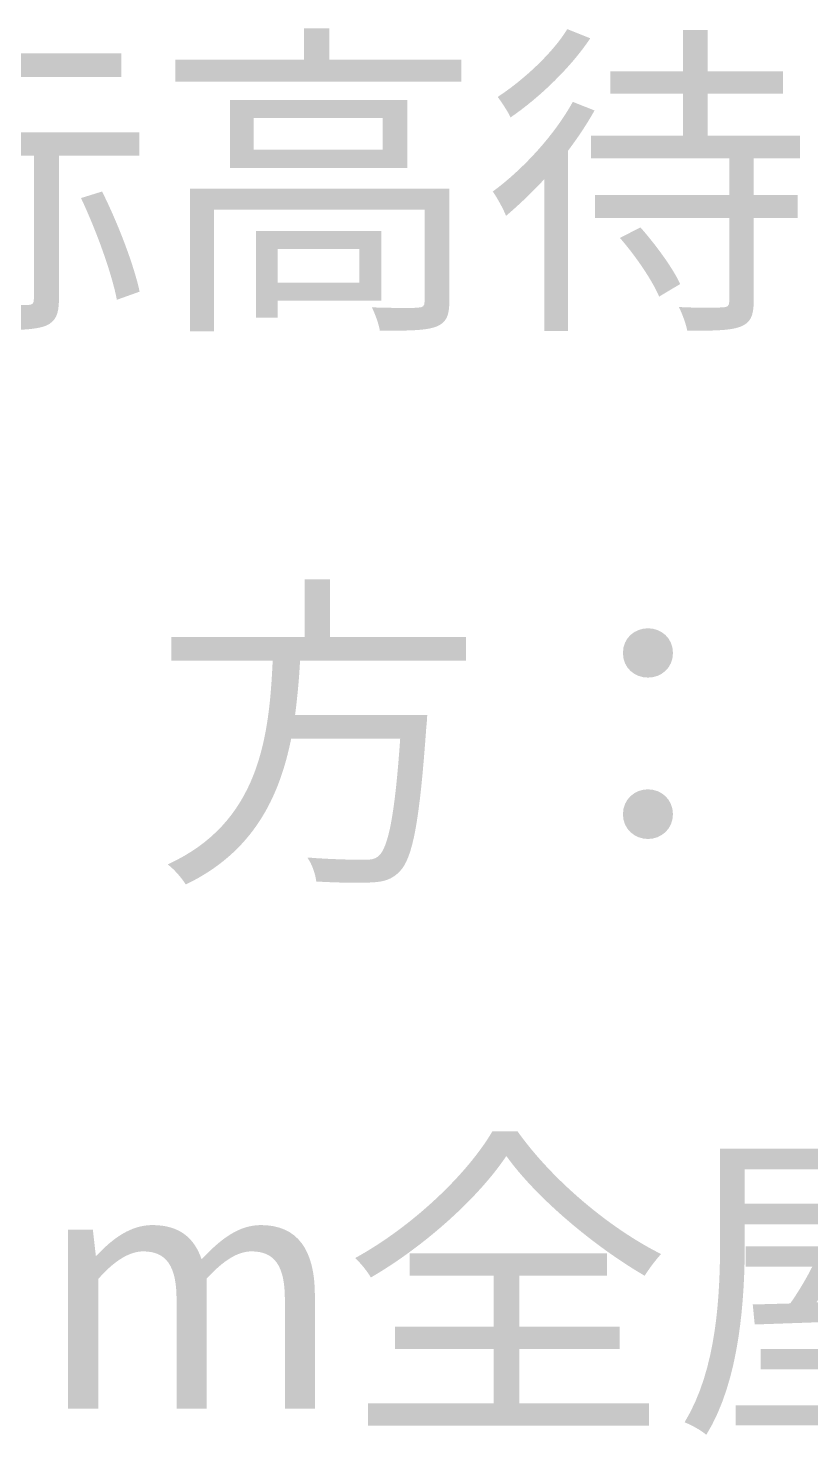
# Model space of a CAD drawing. Header units: millimetres. Extents: x -4600 to 229000, y -4300 to 19460.
# Drawn here: x 181815 to 182496, y 12972 to 14196 of the extents above; entities that cross this region are included whole.
import ezdxf

# ---------------------------------------------------------------- set-up
doc = ezdxf.new("R2010")
doc.units = ezdxf.units.MM
doc.header["$LTSCALE"] = 100
doc.layers.add('R2-LEGEND', color=7, linetype='Continuous', lineweight=18)

# ---------------------------------------------------------------- blocks, each defined once
blk = doc.blocks.new('A05_SHEET')
at = {"layer": 'R2-LEGEND'}
for points in [[(22055.1, 14195.9), (22055.1, 14168.4), (21943, 14168.4), (21943, 14149.5), (22192, 14149.5), (22192, 14168.4), (22077.1, 14168.4), (22077.1, 14195.9), (22055.1, 14195.9)], [(21771.4, 14173.9), (21771.4, 14153.5), (21896.3, 14153.5), (21896.3, 14173.9), (21771.4, 14173.9)], [(22110.6, 12999.6), (22110.6, 12980.1), (22355, 12980.1), (22355, 12999.6), (22242.4, 12999.6), (22242.4, 13046.9), (22329.5, 13046.9), (22329.5, 13066.1), (22242.4, 13066.1), (22242.4, 13110.7), (22318.6, 13110.7), (22318.6, 13129.9), (22147, 13129.9), (22147, 13110.7), (22220.1, 13110.7), (22220.1, 13066.1), (22134.1, 13066.1), (22134.1, 13046.9), (22220.1, 13046.9), (22220.1, 12999.6), (22110.6, 12999.6)]]:
    blk.add_hatch(color=256, dxfattribs=at).paths.add_polyline_path(points)
h = blk.add_hatch(color=256, dxfattribs=at)
edge = h.paths.add_edge_path()
edge.add_spline(control_points=[(22284, 14195.1), (22271.7, 14174.7), (22245.9, 14150.7), (22223.5, 14136.1)], knot_values=[0, 0, 0, 0, 1, 1, 1, 1], degree=3, periodic=0)
edge.add_spline(control_points=[(22223.5, 14136.1), (22226.7, 14131.8), (22232.4, 14123.2), (22234.7, 14118.3)], knot_values=[0, 0, 0, 0, 1, 1, 1, 1], degree=3, periodic=0)
edge.add_spline(control_points=[(22234.7, 14118.3), (22259.9, 14135.5), (22287.4, 14162.1), (22304, 14187.1)], knot_values=[0, 0, 0, 0, 1, 1, 1, 1], degree=3, periodic=0)
edge.add_line((22304, 14187.1), (22284, 14195.1))
h = blk.add_hatch(color=256, dxfattribs=at)
edge = h.paths.add_edge_path()
edge.add_line((22384.5, 14194.2), (22384.5, 14158.4))
edge.add_line((22384.5, 14158.4), (22321.5, 14158.4))
edge.add_line((22321.5, 14158.4), (22321.5, 14138.9))
edge.add_line((22321.5, 14138.9), (22384.5, 14138.9))
edge.add_line((22384.5, 14138.9), (22384.5, 14102.5))
edge.add_line((22384.5, 14102.5), (22304.6, 14102.5))
edge.add_line((22304.6, 14102.5), (22304.6, 14082.8))
edge.add_line((22304.6, 14082.8), (22424.9, 14082.8))
edge.add_line((22424.9, 14082.8), (22424.9, 14050.7))
edge.add_line((22424.9, 14050.7), (22308, 14050.7))
edge.add_line((22308, 14050.7), (22308, 14030.9))
edge.add_line((22308, 14030.9), (22424.9, 14030.9))
edge.add_line((22424.9, 14030.9), (22424.9, 13958.2))
edge.add_spline(control_points=[(22424.9, 13958.2), (22424.9, 13954.4), (22423.5, 13953), (22418.9, 13953)], knot_values=[0, 0, 0, 0, 1, 1, 1, 1], degree=3, periodic=0)
edge.add_spline(control_points=[(22418.9, 13953), (22414.3, 13952.7), (22398.3, 13952.4), (22381.1, 13953.3)], knot_values=[0, 0, 0, 0, 1, 1, 1, 1], degree=3, periodic=0)
edge.add_spline(control_points=[(22381.1, 13953.3), (22384, 13947.3), (22387.4, 13938.4), (22388.3, 13932.7)], knot_values=[0, 0, 0, 0, 1, 1, 1, 1], degree=3, periodic=0)
edge.add_spline(control_points=[(22388.3, 13932.7), (22410.6, 13932.7), (22425.2, 13932.7), (22434.4, 13936.1), (22443.3, 13939.5), (22446.1, 13945.5), (22446.1, 13958.2)], knot_values=[0, 0, 0, 0, 1, 1, 1, 2, 2, 2, 2], degree=3, periodic=0)
edge.add_line((22446.1, 13958.2), (22446.1, 14030.9))
edge.add_line((22446.1, 14030.9), (22484.5, 14030.9))
edge.add_line((22484.5, 14030.9), (22484.5, 14050.7))
edge.add_line((22484.5, 14050.7), (22446.1, 14050.7))
edge.add_line((22446.1, 14050.7), (22446.1, 14082.8))
edge.add_line((22446.1, 14082.8), (22486.5, 14082.8))
edge.add_line((22486.5, 14082.8), (22486.5, 14102.5))
edge.add_line((22486.5, 14102.5), (22406, 14102.5))
edge.add_line((22406, 14102.5), (22406, 14138.9))
edge.add_line((22406, 14138.9), (22471.6, 14138.9))
edge.add_line((22471.6, 14138.9), (22471.6, 14158.4))
edge.add_line((22471.6, 14158.4), (22406, 14158.4))
edge.add_line((22406, 14158.4), (22406, 14194.2))
edge.add_line((22406, 14194.2), (22384.5, 14194.2))
edge = h.paths.add_edge_path(flags=0)
edge.add_spline(control_points=[(22329.8, 14013.4), (22343.3, 13998), (22357.9, 13976.5), (22363.9, 13962.4)], knot_values=[0, 0, 0, 0, 1, 1, 1, 1], degree=3, periodic=0)
edge.add_line((22363.9, 13962.4), (22382.2, 13973.3))
edge.add_spline(control_points=[(22382.2, 13973.3), (22375.9, 13987.1), (22360.8, 14007.7), (22347.6, 14022.6)], knot_values=[0, 0, 0, 0, 1, 1, 1, 1], degree=3, periodic=0)
edge.add_line((22347.6, 14022.6), (22329.8, 14013.4))
h = blk.add_hatch(color=256, dxfattribs=at)
h.paths.add_polyline_path([(21990.6, 14133.5), (21990.6, 14074.2), (22145, 14074.2), (22145, 14133.5), (21990.6, 14133.5)])
h.paths.add_polyline_path([(22011.2, 14117.7), (22123.5, 14117.7), (22123.5, 14090.2), (22011.2, 14090.2), (22011.2, 14117.7)], flags=0)
h = blk.add_hatch(color=256, dxfattribs=at)
edge = h.paths.add_edge_path()
edge.add_spline(control_points=[(22288.8, 14131.8), (22272.5, 14102.3), (22245, 14072.7), (22219.2, 14053.8)], knot_values=[0, 0, 0, 0, 1, 1, 1, 1], degree=3, periodic=0)
edge.add_spline(control_points=[(22219.2, 14053.8), (22222.9, 14048.7), (22229, 14037.5), (22230.7, 14032.6)], knot_values=[0, 0, 0, 0, 1, 1, 1, 1], degree=3, periodic=0)
edge.add_spline(control_points=[(22230.7, 14032.6), (22241.6, 14041.8), (22253, 14052.7), (22263.9, 14064.4)], knot_values=[0, 0, 0, 0, 1, 1, 1, 1], degree=3, periodic=0)
edge.add_line((22263.9, 14064.4), (22263.9, 13932.4))
edge.add_line((22263.9, 13932.4), (22284.5, 13932.4))
edge.add_line((22284.5, 13932.4), (22284.5, 14089.1))
edge.add_spline(control_points=[(22284.5, 14089.1), (22293.1, 14100.5), (22301.2, 14112.6), (22307.7, 14124.3)], knot_values=[0, 0, 0, 0, 1, 1, 1, 1], degree=3, periodic=0)
edge.add_line((22307.7, 14124.3), (22288.8, 14131.8))
h = blk.add_hatch(color=256, dxfattribs=at)
edge = h.paths.add_edge_path()
edge.add_line((21758.8, 14105.4), (21758.8, 14085.1))
edge.add_line((21758.8, 14085.1), (21820.1, 14085.1))
edge.add_line((21820.1, 14085.1), (21820.1, 13960.2))
edge.add_spline(control_points=[(21820.1, 13960.2), (21820.1, 13956.4), (21819, 13955.3), (21814.7, 13955)], knot_values=[0, 0, 0, 0, 1, 1, 1, 1], degree=3, periodic=0)
edge.add_spline(control_points=[(21814.7, 13955), (21811, 13955), (21797.5, 13954.7), (21782.6, 13955.3)], knot_values=[0, 0, 0, 0, 1, 1, 1, 1], degree=3, periodic=0)
edge.add_spline(control_points=[(21782.6, 13955.3), (21785.5, 13948.7), (21788.6, 13939.5), (21789.5, 13933.2)], knot_values=[0, 0, 0, 0, 1, 1, 1, 1], degree=3, periodic=0)
edge.add_spline(control_points=[(21789.5, 13933.2), (21809.5, 13933.2), (21822.7, 13933.8), (21831, 13937.2)], knot_values=[0, 0, 0, 0, 1, 1, 1, 1], degree=3, periodic=0)
edge.add_spline(control_points=[(21831, 13937.2), (21839.3, 13941), (21841.9, 13947.6), (21841.9, 13959.9)], knot_values=[0, 0, 0, 0, 1, 1, 1, 1], degree=3, periodic=0)
edge.add_line((21841.9, 13959.9), (21841.9, 14085.1))
edge.add_line((21841.9, 14085.1), (21911.8, 14085.1))
edge.add_line((21911.8, 14085.1), (21911.8, 14105.4))
edge.add_line((21911.8, 14105.4), (21758.8, 14105.4))
edge = h.paths.add_edge_path(flags=0)
edge.add_spline(control_points=[(21778.6, 14053), (21771.1, 14022.6), (21758.3, 13992), (21742.2, 13971.3)], knot_values=[0, 0, 0, 0, 1, 1, 1, 1], degree=3, periodic=0)
edge.add_spline(control_points=[(21742.2, 13971.3), (21747.1, 13969), (21755.7, 13963), (21759.7, 13960.2)], knot_values=[0, 0, 0, 0, 1, 1, 1, 1], degree=3, periodic=0)
edge.add_spline(control_points=[(21759.7, 13960.2), (21775.2, 13981.9), (21789.5, 14015.5), (21798.4, 14048.7)], knot_values=[0, 0, 0, 0, 1, 1, 1, 1], degree=3, periodic=0)
edge.add_line((21798.4, 14048.7), (21778.6, 14053))
edge = h.paths.add_edge_path(flags=0)
edge.add_spline(control_points=[(21861.1, 14048.1), (21874.6, 14019.5), (21888, 13982.2), (21892.3, 13959.6)], knot_values=[0, 0, 0, 0, 1, 1, 1, 1], degree=3, periodic=0)
edge.add_line((21892.3, 13959.6), (21912.1, 13966.7))
edge.add_spline(control_points=[(21912.1, 13966.7), (21907.2, 13989.4), (21893.5, 14025.8), (21879.4, 14053.8)], knot_values=[0, 0, 0, 0, 1, 1, 1, 1], degree=3, periodic=0)
edge.add_line((21879.4, 14053.8), (21861.1, 14048.1))
h = blk.add_hatch(color=256, dxfattribs=at)
edge = h.paths.add_edge_path()
edge.add_line((21955.9, 14056.4), (21955.9, 13932.1))
edge.add_line((21955.9, 13932.1), (21976.8, 13932.1))
edge.add_line((21976.8, 13932.1), (21976.8, 14038.1))
edge.add_line((21976.8, 14038.1), (22159.9, 14038.1))
edge.add_line((22159.9, 14038.1), (22159.9, 13958.2))
edge.add_spline(control_points=[(22159.9, 13958.2), (22159.9, 13954.1), (22158.8, 13953), (22153.6, 13952.7), (22149, 13952.4), (22132.7, 13952.4), (22114.1, 13953)], knot_values=[0, 0, 0, 0, 1, 1, 1, 2, 2, 2, 2], degree=3, periodic=0)
edge.add_spline(control_points=[(22114.1, 13953), (22116.9, 13947), (22120.1, 13938.7), (22121, 13932.7)], knot_values=[0, 0, 0, 0, 1, 1, 1, 1], degree=3, periodic=0)
edge.add_spline(control_points=[(22121, 13932.7), (22144.7, 13932.7), (22160.2, 13932.7), (22169.7, 13936.1), (22178.8, 13939.5), (22181.4, 13945.8), (22181.4, 13957.9)], knot_values=[0, 0, 0, 0, 1, 1, 1, 2, 2, 2, 2], degree=3, periodic=0)
edge.add_line((22181.4, 13957.9), (22181.4, 14056.4))
edge.add_line((22181.4, 14056.4), (21955.9, 14056.4))
h.paths.add_polyline_path([(22013.2, 14019.5), (22013.2, 13944.1), (22032.1, 13944.1), (22032.1, 13958.7), (22122.4, 13958.7), (22122.4, 14019.5), (22013.2, 14019.5)], flags=0)
h.paths.add_polyline_path([(22032.1, 14003.7), (22103.2, 14003.7), (22103.2, 13974.5), (22032.1, 13974.5), (22032.1, 14003.7)], flags=0)
h = blk.add_hatch(color=256, dxfattribs=at)
edge = h.paths.add_edge_path()
edge.add_line((22055.6, 13716.5), (22055.6, 13666.1))
edge.add_line((22055.6, 13666.1), (21939.6, 13666.1))
edge.add_line((21939.6, 13666.1), (21939.6, 13645.5))
edge.add_line((21939.6, 13645.5), (22027.8, 13645.5))
edge.add_spline(control_points=[(22027.8, 13645.5), (22024.7, 13579.3), (22016.4, 13504.8), (21936.5, 13468.4)], knot_values=[0, 0, 0, 0, 1, 1, 1, 1], degree=3, periodic=0)
edge.add_spline(control_points=[(21936.5, 13468.4), (21942.2, 13464.1), (21948.8, 13456.4), (21952.2, 13450.9)], knot_values=[0, 0, 0, 0, 1, 1, 1, 1], degree=3, periodic=0)
edge.add_spline(control_points=[(21952.2, 13450.9), (22010.7, 13479), (22033.6, 13526.6), (22043.9, 13577.9)], knot_values=[0, 0, 0, 0, 1, 1, 1, 1], degree=3, periodic=0)
edge.add_line((22043.9, 13577.9), (22138.7, 13577.9))
edge.add_spline(control_points=[(22138.7, 13577.9), (22134.1, 13511.7), (22128.4, 13483.3), (22120.1, 13475.9), (22116.7, 13472.7), (22112.9, 13472.4), (22106.3, 13472.4), (22098.9, 13472.4), (22078.6, 13472.7), (22057.9, 13474.4)], knot_values=[0, 0, 0, 0, 1, 1, 1, 2, 2, 2, 3, 3, 3, 3], degree=3, periodic=0)
edge.add_spline(control_points=[(22057.9, 13474.4), (22062.2, 13468.4), (22065.1, 13459.5), (22065.7, 13453.5)], knot_values=[0, 0, 0, 0, 1, 1, 1, 1], degree=3, periodic=0)
edge.add_spline(control_points=[(22065.7, 13453.5), (22084.9, 13452.4), (22104.1, 13452.1), (22113.8, 13452.7), (22125, 13453.2), (22131.8, 13455.5), (22138.4, 13462.4), (22149.6, 13473.9), (22155.6, 13505.7), (22161.4, 13587.9)], knot_values=[0, 0, 0, 0, 1, 1, 1, 2, 2, 2, 3, 3, 3, 3], degree=3, periodic=0)
edge.add_spline(control_points=[(22161.4, 13587.9), (22161.9, 13591.3), (22162.2, 13598.5), (22162.2, 13598.5)], knot_values=[0, 0, 0, 0, 1, 1, 1, 1], degree=3, periodic=0)
edge.add_line((22162.2, 13598.5), (22047.3, 13598.5))
edge.add_spline(control_points=[(22047.3, 13598.5), (22049.3, 13614.2), (22050.8, 13630), (22051.6, 13645.5)], knot_values=[0, 0, 0, 0, 1, 1, 1, 1], degree=3, periodic=0)
edge.add_line((22051.6, 13645.5), (22196, 13645.5))
edge.add_line((22196, 13645.5), (22196, 13666.1))
edge.add_line((22196, 13666.1), (22077.7, 13666.1))
edge.add_line((22077.7, 13666.1), (22077.7, 13716.5))
edge.add_line((22077.7, 13716.5), (22055.6, 13716.5))
h = blk.add_hatch(color=256, dxfattribs=at)
edge = h.paths.add_edge_path()
edge.add_spline(control_points=[(22354.2, 13630.9), (22365.6, 13630.9), (22375.9, 13639.2), (22375.9, 13652.3), (22375.9, 13665.5), (22365.6, 13673.8), (22354.2, 13673.8), (22342.7, 13673.8), (22332.4, 13665.5), (22332.4, 13652.3), (22332.4, 13639.2), (22342.7, 13630.9), (22354.2, 13630.9)], knot_values=[0, 0, 0, 0, 1, 1, 1, 2, 2, 2, 3, 3, 3, 4, 4, 4, 4], degree=3, periodic=0)
h = blk.add_hatch(color=256, dxfattribs=at)
edge = h.paths.add_edge_path()
edge.add_spline(control_points=[(22354.2, 13490.5), (22365.6, 13490.5), (22375.9, 13499.1), (22375.9, 13512), (22375.9, 13525.1), (22365.6, 13533.7), (22354.2, 13533.7), (22342.7, 13533.7), (22332.4, 13525.1), (22332.4, 13512), (22332.4, 13499.1), (22342.7, 13490.5), (22354.2, 13490.5)], knot_values=[0, 0, 0, 0, 1, 1, 1, 2, 2, 2, 3, 3, 3, 4, 4, 4, 4], degree=3, periodic=0)
h = blk.add_hatch(color=256, dxfattribs=at)
edge = h.paths.add_edge_path()
edge.add_spline(control_points=[(22231, 13214.7), (22256.8, 13178.6), (22307.2, 13136.2), (22351.3, 13110.5)], knot_values=[0, 0, 0, 0, 1, 1, 1, 1], degree=3, periodic=0)
edge.add_spline(control_points=[(22351.3, 13110.5), (22355.3, 13116.8), (22360.5, 13123.9), (22365.6, 13129.4)], knot_values=[0, 0, 0, 0, 1, 1, 1, 1], degree=3, periodic=0)
edge.add_spline(control_points=[(22365.6, 13129.4), (22320.9, 13151.7), (22270.8, 13193.8), (22240.7, 13236.2)], knot_values=[0, 0, 0, 0, 1, 1, 1, 1], degree=3, periodic=0)
edge.add_line((22240.7, 13236.2), (22218.9, 13236.2))
edge.add_spline(control_points=[(22218.9, 13236.2), (22196.9, 13198.7), (22149, 13153.1), (22099.5, 13125.9)], knot_values=[0, 0, 0, 0, 1, 1, 1, 1], degree=3, periodic=0)
edge.add_spline(control_points=[(22099.5, 13125.9), (22104.3, 13121.6), (22110.4, 13113.9), (22113.2, 13109)], knot_values=[0, 0, 0, 0, 1, 1, 1, 1], degree=3, periodic=0)
edge.add_spline(control_points=[(22113.2, 13109), (22161.4, 13137.1), (22207.8, 13179.8), (22231, 13214.7)], knot_values=[0, 0, 0, 0, 1, 1, 1, 1], degree=3, periodic=0)
h = blk.add_hatch(color=256, dxfattribs=at)
edge = h.paths.add_edge_path()
edge.add_line((22416.9, 13221), (22416.9, 13141.1))
edge.add_spline(control_points=[(22416.9, 13141.1), (22416.9, 13094.4), (22414.3, 13029.4), (22386, 12983)], knot_values=[0, 0, 0, 0, 1, 1, 1, 1], degree=3, periodic=0)
edge.add_spline(control_points=[(22386, 12983), (22391.4, 12981), (22400.9, 12975.8), (22404.9, 12972.1)], knot_values=[0, 0, 0, 0, 1, 1, 1, 1], degree=3, periodic=0)
edge.add_spline(control_points=[(22404.9, 12972.1), (22434.4, 13019.9), (22438.4, 13091.5), (22438.4, 13141.1)], knot_values=[0, 0, 0, 0, 1, 1, 1, 1], degree=3, periodic=0)
edge.add_line((22438.4, 13141.1), (22438.4, 13155.2))
edge.add_line((22438.4, 13155.2), (22629.5, 13155.2))
edge.add_line((22629.5, 13155.2), (22629.5, 13221))
edge.add_line((22629.5, 13221), (22416.9, 13221))
edge = h.paths.add_edge_path(flags=0)
edge.add_spline(control_points=[(22559.6, 13107.9), (22567.9, 13102.7), (22576.5, 13096.4), (22584.8, 13090.1)], knot_values=[0, 0, 0, 0, 1, 1, 1, 1], degree=3, periodic=0)
edge.add_line((22584.8, 13090.1), (22500.6, 13087.3))
edge.add_spline(control_points=[(22500.6, 13087.3), (22507.4, 13096.7), (22514.6, 13107.9), (22521.2, 13118.5)], knot_values=[0, 0, 0, 0, 1, 1, 1, 1], degree=3, periodic=0)
edge.add_line((22521.2, 13118.5), (22638.1, 13118.5))
edge.add_line((22638.1, 13118.5), (22638.1, 13136.2))
edge.add_line((22638.1, 13136.2), (22439, 13136.2))
edge.add_line((22439, 13136.2), (22439, 13118.5))
edge.add_line((22439, 13118.5), (22497.1, 13118.5))
edge.add_spline(control_points=[(22497.1, 13118.5), (22491.7, 13107.6), (22484.5, 13095.8), (22477.9, 13086.4)], knot_values=[0, 0, 0, 0, 1, 1, 1, 1], degree=3, periodic=0)
edge.add_line((22477.9, 13086.4), (22445.3, 13085.5))
edge.add_line((22445.3, 13085.5), (22447, 13068.1))
edge.add_line((22447, 13068.1), (22526.3, 13070.9))
edge.add_line((22526.3, 13070.9), (22526.3, 13046.9))
edge.add_line((22526.3, 13046.9), (22452.1, 13046.9))
edge.add_line((22452.1, 13046.9), (22452.1, 13029.1))
edge.add_line((22452.1, 13029.1), (22526.3, 13029.1))
edge.add_line((22526.3, 13029.1), (22526.3, 12997.9))
edge.add_line((22526.3, 12997.9), (22430.4, 12997.9))
edge.add_line((22430.4, 12997.9), (22430.4, 12980.4))
edge.add_line((22430.4, 12980.4), (22646.7, 12980.4))
edge.add_line((22646.7, 12980.4), (22646.7, 12997.9))
edge.add_line((22646.7, 12997.9), (22547.3, 12997.9))
edge.add_line((22547.3, 12997.9), (22547.3, 13029.1))
edge.add_line((22547.3, 13029.1), (22624.6, 13029.1))
edge.add_line((22624.6, 13029.1), (22624.6, 13046.9))
edge.add_line((22624.6, 13046.9), (22547.3, 13046.9))
edge.add_line((22547.3, 13046.9), (22547.3, 13071.8))
edge.add_line((22547.3, 13071.8), (22603.7, 13074.4))
edge.add_spline(control_points=[(22603.7, 13074.4), (22609.7, 13068.9), (22615.2, 13063.5), (22619.2, 13058.9)], knot_values=[0, 0, 0, 0, 1, 1, 1, 1], degree=3, periodic=0)
edge.add_line((22619.2, 13058.9), (22636.4, 13070.6))
edge.add_spline(control_points=[(22636.4, 13070.6), (22623.8, 13085.2), (22597.1, 13105.3), (22575.6, 13118.5)], knot_values=[0, 0, 0, 0, 1, 1, 1, 1], degree=3, periodic=0)
edge.add_line((22575.6, 13118.5), (22559.6, 13107.9))
h.paths.add_polyline_path([(22438.4, 13203), (22608, 13203), (22608, 13173.2), (22438.4, 13173.2), (22438.4, 13203)], flags=0)
h = blk.add_hatch(color=256, dxfattribs=at)
edge = h.paths.add_edge_path()
edge.add_line((21849.9, 12995), (21876.3, 12995))
edge.add_line((21876.3, 12995), (21876.3, 13107.9))
edge.add_spline(control_points=[(21876.3, 13107.9), (21890.3, 13123.9), (21903.5, 13131.7), (21915.3, 13131.7), (21935, 13131.7), (21944.2, 13119.3), (21944.2, 13090.1)], knot_values=[0, 0, 0, 0, 1, 1, 1, 2, 2, 2, 2], degree=3, periodic=0)
edge.add_line((21944.2, 13090.1), (21944.2, 12995))
edge.add_line((21944.2, 12995), (21970.3, 12995))
edge.add_line((21970.3, 12995), (21970.3, 13107.9))
edge.add_spline(control_points=[(21970.3, 13107.9), (21984.9, 13123.9), (21997.5, 13131.7), (22009.5, 13131.7), (22029.3, 13131.7), (22038.4, 13119.3), (22038.4, 13090.1)], knot_values=[0, 0, 0, 0, 1, 1, 1, 2, 2, 2, 2], degree=3, periodic=0)
edge.add_line((22038.4, 13090.1), (22038.4, 12995))
edge.add_line((22038.4, 12995), (22064.5, 12995))
edge.add_line((22064.5, 12995), (22064.5, 13093.6))
edge.add_spline(control_points=[(22064.5, 13093.6), (22064.5, 13133.1), (22049.3, 13154.6), (22017.5, 13154.6), (21998.3, 13154.6), (21982.3, 13142.3), (21966, 13124.8)], knot_values=[0, 0, 0, 0, 1, 1, 1, 2, 2, 2, 2], degree=3, periodic=0)
edge.add_spline(control_points=[(21966, 13124.8), (21959.7, 13143.1), (21947.1, 13154.6), (21923, 13154.6), (21904.4, 13154.6), (21888.3, 13142.8), (21874.6, 13127.9)], knot_values=[0, 0, 0, 0, 1, 1, 1, 2, 2, 2, 2], degree=3, periodic=0)
edge.add_line((21874.6, 13127.9), (21874, 13127.9))
edge.add_line((21874, 13127.9), (21871.4, 13150.6))
edge.add_line((21871.4, 13150.6), (21849.9, 13150.6))
edge.add_line((21849.9, 13150.6), (21849.9, 12995))

msp = doc.modelspace()

# ---------------------------------------------------------------- block references
msp.add_blockref('A05_SHEET', (160000, 0))

doc.saveas('drawing.dxf')
